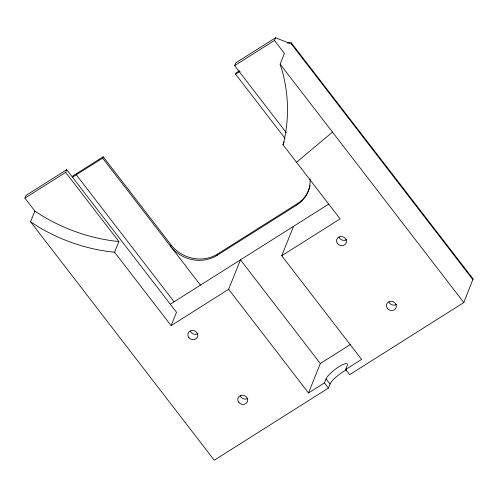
<?xml version="1.0" encoding="UTF-8"?>
<svg xmlns="http://www.w3.org/2000/svg" width="498" height="498" viewBox="0 0 498 498"><rect width="100%" height="100%" fill="white"/><g stroke="black" fill="none" stroke-linecap="round" stroke-linejoin="round"><path stroke-width="0.75" d="M291.43 43.077L291.28 43.955L275.531 37.78L235.71 62.935L234.633 65.618L286.331 132.767M308.499 392.959L320.326 363.515L240.472 259.85L228.644 289.282L308.499 392.959L324.428 382.887L326.034 378.872A13.458 3.15 -37.6 0 1 338.808 366.808A13.458 3.15 -37.6 0 1 347.274 365.457L345.662 369.479L349.652 374.664L463.812 302.541L473.1 278.917L291.031 42.56L287.321 43.027M345.662 369.479L361.592 359.413L281.731 255.748L340.128 218.877L282.995 144.75L283.985 141.052A168.256 151.99 21.9 0 0 282.248 71.027L280.131 64.155L284.414 53.404L274.46 40.444L275.531 37.78M310.086 185.48A33.652 30.397 21.9 0 1 297.393 203.626L217.576 254.048A33.652 30.397 21.9 0 1 171.069 244.904L103.186 156.789L76.636 173.565L76.275 174.792L72.789 177.039M282.995 144.75L284.14 141.88M30.565 221.778L36.983 225.98A168.256 151.99 21.9 0 0 108.944 251.627L114.565 252.212L171.131 325.642L176.504 312.252L66.707 169.712L25.977 195.44L24.9 198.123L34.872 211.059L30.565 221.778L214.252 460.22L328.425 388.073L330.025 384.058A13.458 3.15 -37.6 0 1 346.701 369.833M24.9 198.123L65.63 172.389L66.707 169.712M328.817 204.037L174.095 301.788L76.275 174.792L102.65 158.127L103.186 156.789M114.565 252.212L118.873 241.486L65.63 172.389M284.931 138.239L235.566 74.158L236.102 72.82L239.364 70.76M171.069 244.904L170.528 246.242A33.652 30.397 21.9 0 0 217.041 255.387L296.858 204.964A33.652 30.397 21.9 0 0 310.011 178.826M217.041 255.387L217.576 254.048M296.858 204.964L297.393 203.626M281.731 255.748L293.565 226.304M296.515 162.267L332.483 132.095M72.627 176.149L76.636 173.565M170.609 304.035L174.095 301.788M234.633 65.618L274.46 40.444M235.566 74.158L240.098 71.295M171.131 325.642L228.644 289.282M320.326 363.515L350.48 344.467M118.873 241.486L113.251 240.908A168.256 151.99 21.9 0 1 41.29 215.254L34.872 211.059M291.293 43.88L472.951 279.795M280.131 64.155L463.812 302.541M326.034 378.872L330.025 384.058M324.428 382.887L328.425 388.073M102.65 158.127L200.476 285.117M396.545 304.452A5.048 4.557 21.9 0 1 388.926 301.993M247.867 398.381A5.048 4.557 21.9 0 1 240.254 395.916M197.961 333.592A5.048 4.557 21.9 0 1 190.342 331.126M346.633 239.663A5.048 4.557 21.9 0 1 339.014 237.197M387.425 308.424A5.048 4.557 21.9 0 0 395.991 308.013A5.048 4.557 21.9 0 0 390.805 301.284A5.048 4.557 21.9 0 0 387.425 308.424M238.754 402.353A5.048 4.563 21.8 0 0 247.319 401.942A5.048 4.563 21.8 0 0 242.134 395.213A5.048 4.563 21.8 0 0 238.754 402.353M188.842 337.563A5.048 4.563 21.8 0 0 197.413 337.152A5.048 4.563 21.8 0 0 192.222 330.423A5.048 4.563 21.8 0 0 188.842 337.563M337.513 243.634A5.048 4.557 21.9 0 0 346.079 243.229A5.048 4.557 21.9 0 0 340.887 236.5A5.048 4.557 21.9 0 0 337.513 243.634"/></g></svg>
